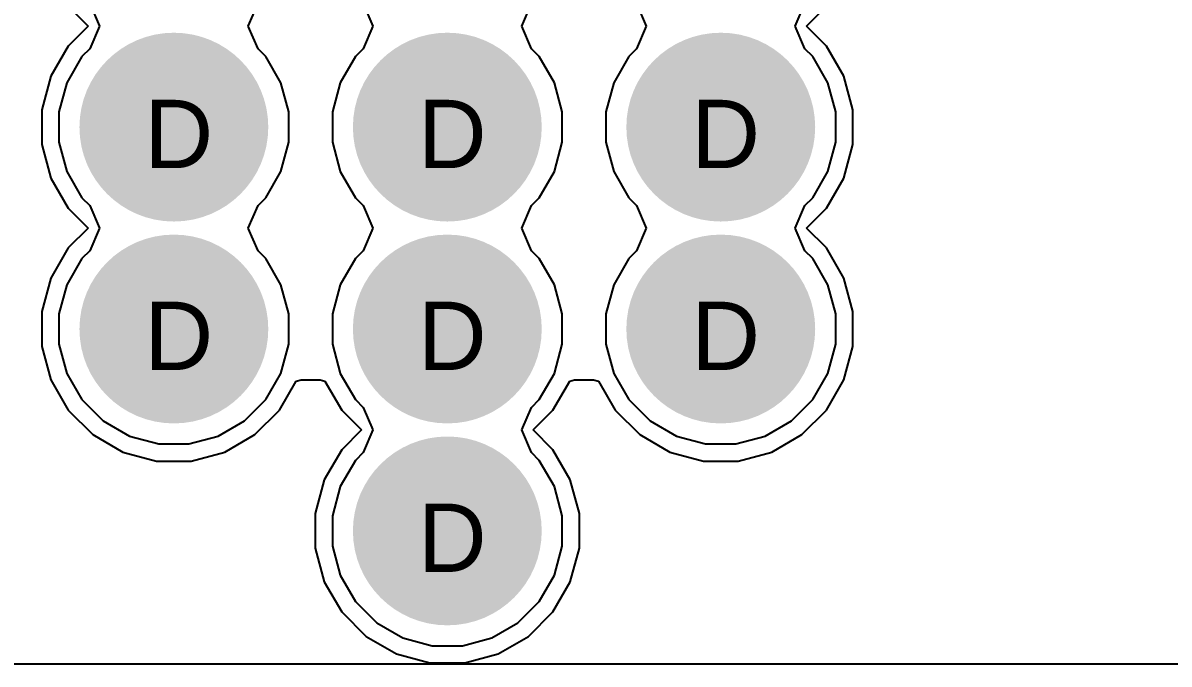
# Model space of a CAD drawing. Header units: inches. Extents: x 0 to 5379, y 0 to 5429.
# Drawn here: x 39.52 to 48.04, y 34.46 to 39.22 of the extents above; entities that cross this region are included whole.
import ezdxf

# ---------------------------------------------------------------- set-up
doc = ezdxf.new("R2010")
doc.units = ezdxf.units.IN
for name, color, linetype in [('Bottom Layer', 5, 'Continuous'), ('Bottom Solder', 6, 'Continuous'), ('Drill Drawing', 1, 'Continuous'), ('GND01', 16, 'Continuous'), ('GND02', 76, 'Continuous'), ('PWR', 156, 'Continuous'), ('SIG 01', 90, 'Continuous'), ('Top Layer', 1, 'Continuous'), ('Top Solder', 216, 'Continuous'), ('Via Holes', 16, 'Continuous')]:
    doc.layers.add(name, color=color, linetype=linetype)
doc.styles.add('Arial', font='', dxfattribs={"height": 0.2})
doc.styles.get('Arial').set_extended_font_data('Arial')

msp = doc.modelspace()

# ---------------------------------------------------------------- hatches: boundary and pattern name
at = {"layer": 'Bottom Layer'}
h = msp.add_hatch(color=5, dxfattribs=at)
edge = h.paths.add_edge_path()
edge.add_arc((40.64, 38.4483), 0.6, 0, 360)
h = msp.add_hatch(color=5, dxfattribs=at)
edge = h.paths.add_edge_path()
edge.add_arc((42.672, 38.4483), 0.6, 0, 360)
h = msp.add_hatch(color=5, dxfattribs=at)
edge = h.paths.add_edge_path()
edge.add_arc((44.704, 38.4483), 0.6, 0, 360)
h = msp.add_hatch(color=5, dxfattribs=at)
edge = h.paths.add_edge_path()
edge.add_arc((40.64, 36.9479), 0.6, 0, 360)
h = msp.add_hatch(color=5, dxfattribs=at)
edge = h.paths.add_edge_path()
edge.add_arc((42.672, 36.9479), 0.6, 0, 360)
h = msp.add_hatch(color=5, dxfattribs=at)
edge = h.paths.add_edge_path()
edge.add_arc((44.704, 36.9479), 0.6, 0, 360)
h = msp.add_hatch(color=5, dxfattribs=at)
edge = h.paths.add_edge_path()
edge.add_arc((42.672, 35.4475), 0.6, 0, 360)
at = {"layer": 'Bottom Solder'}
h = msp.add_hatch(color=6, dxfattribs=at)
edge = h.paths.add_edge_path()
edge.add_arc((40.64, 38.4483), 0.7016, 0, 360)
h = msp.add_hatch(color=6, dxfattribs=at)
edge = h.paths.add_edge_path()
edge.add_arc((42.672, 38.4483), 0.7016, 0, 360)
h = msp.add_hatch(color=6, dxfattribs=at)
edge = h.paths.add_edge_path()
edge.add_arc((44.704, 38.4483), 0.7016, 0, 360)
h = msp.add_hatch(color=6, dxfattribs=at)
edge = h.paths.add_edge_path()
edge.add_arc((40.64, 36.9479), 0.7016, 0, 360)
h = msp.add_hatch(color=6, dxfattribs=at)
edge = h.paths.add_edge_path()
edge.add_arc((42.672, 36.9479), 0.7016, 0, 360)
h = msp.add_hatch(color=6, dxfattribs=at)
edge = h.paths.add_edge_path()
edge.add_arc((44.704, 36.9479), 0.7016, 0, 360)
h = msp.add_hatch(color=6, dxfattribs=at)
edge = h.paths.add_edge_path()
edge.add_arc((42.672, 35.4475), 0.7016, 0, 360)
at = {"layer": 'GND01'}
h = msp.add_hatch(color=16, dxfattribs=at)
edge = h.paths.add_edge_path()
edge.add_arc((40.64, 38.4483), 0.6, 0, 360)
h = msp.add_hatch(color=16, dxfattribs=at)
edge = h.paths.add_edge_path()
edge.add_arc((42.672, 38.4483), 0.6, 0, 360)
h = msp.add_hatch(color=16, dxfattribs=at)
edge = h.paths.add_edge_path()
edge.add_arc((44.704, 38.4483), 0.6, 0, 360)
h = msp.add_hatch(color=16, dxfattribs=at)
edge = h.paths.add_edge_path()
edge.add_arc((40.64, 36.9479), 0.6, 0, 360)
h = msp.add_hatch(color=16, dxfattribs=at)
edge = h.paths.add_edge_path()
edge.add_arc((42.672, 36.9479), 0.6, 0, 360)
h = msp.add_hatch(color=16, dxfattribs=at)
edge = h.paths.add_edge_path()
edge.add_arc((44.704, 36.9479), 0.6, 0, 360)
h = msp.add_hatch(color=16, dxfattribs=at)
edge = h.paths.add_edge_path()
edge.add_arc((42.672, 35.4475), 0.6, 0, 360)
at = {"layer": 'GND02'}
h = msp.add_hatch(color=76, dxfattribs=at)
edge = h.paths.add_edge_path()
edge.add_arc((40.64, 38.4483), 0.6, 0, 360)
h = msp.add_hatch(color=76, dxfattribs=at)
edge = h.paths.add_edge_path()
edge.add_arc((42.672, 38.4483), 0.6, 0, 360)
h = msp.add_hatch(color=76, dxfattribs=at)
edge = h.paths.add_edge_path()
edge.add_arc((44.704, 38.4483), 0.6, 0, 360)
h = msp.add_hatch(color=76, dxfattribs=at)
edge = h.paths.add_edge_path()
edge.add_arc((40.64, 36.9479), 0.6, 0, 360)
h = msp.add_hatch(color=76, dxfattribs=at)
edge = h.paths.add_edge_path()
edge.add_arc((42.672, 36.9479), 0.6, 0, 360)
h = msp.add_hatch(color=76, dxfattribs=at)
edge = h.paths.add_edge_path()
edge.add_arc((44.704, 36.9479), 0.6, 0, 360)
h = msp.add_hatch(color=76, dxfattribs=at)
edge = h.paths.add_edge_path()
edge.add_arc((42.672, 35.4475), 0.6, 0, 360)
at = {"layer": 'PWR'}
h = msp.add_hatch(color=156, dxfattribs=at)
edge = h.paths.add_edge_path()
edge.add_arc((40.64, 38.4483), 0.6, 0, 360)
h = msp.add_hatch(color=156, dxfattribs=at)
edge = h.paths.add_edge_path()
edge.add_arc((42.672, 38.4483), 0.6, 0, 360)
h = msp.add_hatch(color=156, dxfattribs=at)
edge = h.paths.add_edge_path()
edge.add_arc((44.704, 38.4483), 0.6, 0, 360)
h = msp.add_hatch(color=156, dxfattribs=at)
edge = h.paths.add_edge_path()
edge.add_arc((40.64, 36.9479), 0.6, 0, 360)
h = msp.add_hatch(color=156, dxfattribs=at)
edge = h.paths.add_edge_path()
edge.add_arc((42.672, 36.9479), 0.6, 0, 360)
h = msp.add_hatch(color=156, dxfattribs=at)
edge = h.paths.add_edge_path()
edge.add_arc((44.704, 36.9479), 0.6, 0, 360)
h = msp.add_hatch(color=156, dxfattribs=at)
edge = h.paths.add_edge_path()
edge.add_arc((42.672, 35.4475), 0.6, 0, 360)
at = {"layer": 'SIG 01'}
h = msp.add_hatch(color=90, dxfattribs=at)
edge = h.paths.add_edge_path()
edge.add_arc((40.64, 38.4483), 0.6, 0, 360)
h = msp.add_hatch(color=90, dxfattribs=at)
edge = h.paths.add_edge_path()
edge.add_arc((42.672, 38.4483), 0.6, 0, 360)
h = msp.add_hatch(color=90, dxfattribs=at)
edge = h.paths.add_edge_path()
edge.add_arc((44.704, 38.4483), 0.6, 0, 360)
h = msp.add_hatch(color=90, dxfattribs=at)
edge = h.paths.add_edge_path()
edge.add_arc((40.64, 36.9479), 0.6, 0, 360)
h = msp.add_hatch(color=90, dxfattribs=at)
edge = h.paths.add_edge_path()
edge.add_arc((42.672, 36.9479), 0.6, 0, 360)
h = msp.add_hatch(color=90, dxfattribs=at)
edge = h.paths.add_edge_path()
edge.add_arc((44.704, 36.9479), 0.6, 0, 360)
h = msp.add_hatch(color=90, dxfattribs=at)
edge = h.paths.add_edge_path()
edge.add_arc((42.672, 35.4475), 0.6, 0, 360)
at = {"layer": 'Top Layer'}
h = msp.add_hatch(color=1, dxfattribs=at)
edge = h.paths.add_edge_path()
edge.add_arc((40.64, 38.4483), 0.6, 0, 360)
h = msp.add_hatch(color=1, dxfattribs=at)
edge = h.paths.add_edge_path()
edge.add_arc((42.672, 38.4483), 0.6, 0, 360)
h = msp.add_hatch(color=1, dxfattribs=at)
edge = h.paths.add_edge_path()
edge.add_arc((44.704, 38.4483), 0.6, 0, 360)
h = msp.add_hatch(color=1, dxfattribs=at)
edge = h.paths.add_edge_path()
edge.add_arc((40.64, 36.9479), 0.6, 0, 360)
h = msp.add_hatch(color=1, dxfattribs=at)
edge = h.paths.add_edge_path()
edge.add_arc((42.672, 36.9479), 0.6, 0, 360)
h = msp.add_hatch(color=1, dxfattribs=at)
edge = h.paths.add_edge_path()
edge.add_arc((44.704, 36.9479), 0.6, 0, 360)
h = msp.add_hatch(color=1, dxfattribs=at)
edge = h.paths.add_edge_path()
edge.add_arc((42.672, 35.4475), 0.6, 0, 360)
at = {"layer": 'Top Solder'}
h = msp.add_hatch(color=216, dxfattribs=at)
edge = h.paths.add_edge_path()
edge.add_arc((40.64, 38.4483), 0.7016, 0, 360)
h = msp.add_hatch(color=216, dxfattribs=at)
edge = h.paths.add_edge_path()
edge.add_arc((42.672, 38.4483), 0.7016, 0, 360)
h = msp.add_hatch(color=216, dxfattribs=at)
edge = h.paths.add_edge_path()
edge.add_arc((44.704, 38.4483), 0.7016, 0, 360)
h = msp.add_hatch(color=216, dxfattribs=at)
edge = h.paths.add_edge_path()
edge.add_arc((40.64, 36.9479), 0.7016, 0, 360)
h = msp.add_hatch(color=216, dxfattribs=at)
edge = h.paths.add_edge_path()
edge.add_arc((42.672, 36.9479), 0.7016, 0, 360)
h = msp.add_hatch(color=216, dxfattribs=at)
edge = h.paths.add_edge_path()
edge.add_arc((44.704, 36.9479), 0.7016, 0, 360)
h = msp.add_hatch(color=216, dxfattribs=at)
edge = h.paths.add_edge_path()
edge.add_arc((42.672, 35.4475), 0.7016, 0, 360)
at = {"layer": 'Via Holes'}
h = msp.add_hatch(color=7, dxfattribs=at)
edge = h.paths.add_edge_path()
edge.add_arc((40.64, 38.4483), 0.35, 0, 360)
h = msp.add_hatch(color=7, dxfattribs=at)
edge = h.paths.add_edge_path()
edge.add_arc((42.672, 38.4483), 0.35, 0, 360)
h = msp.add_hatch(color=7, dxfattribs=at)
edge = h.paths.add_edge_path()
edge.add_arc((44.704, 38.4483), 0.35, 0, 360)
h = msp.add_hatch(color=7, dxfattribs=at)
edge = h.paths.add_edge_path()
edge.add_arc((40.64, 36.9479), 0.35, 0, 360)
h = msp.add_hatch(color=7, dxfattribs=at)
edge = h.paths.add_edge_path()
edge.add_arc((42.672, 36.9479), 0.35, 0, 360)
h = msp.add_hatch(color=7, dxfattribs=at)
edge = h.paths.add_edge_path()
edge.add_arc((44.704, 36.9479), 0.35, 0, 360)
h = msp.add_hatch(color=7, dxfattribs=at)
edge = h.paths.add_edge_path()
edge.add_arc((42.672, 35.4475), 0.35, 0, 360)

# ---------------------------------------------------------------- linework, layer by layer
at = {"layer": 'GND01'}
for p, q in [((40.0144, 39.3666), (40.0868, 39.1985)), ((41.1932, 39.1985), (41.2656, 39.3666)), ((42.0464, 39.3666), (42.1188, 39.1985)), ((43.2252, 39.1985), (43.2976, 39.3666)), ((44.0784, 39.3666), (44.1508, 39.1985)), ((45.2572, 39.1985), (45.3296, 39.3666)), ((40.0868, 39.1985), (40.0144, 39.0305)), ((41.2656, 39.0305), (41.1932, 39.1985)), ((42.1188, 39.1985), (42.0464, 39.0305)), ((43.2976, 39.0305), (43.2252, 39.1985)), ((44.1508, 39.1985), (44.0784, 39.0305)), ((45.3296, 39.0305), (45.2572, 39.1985)), ((40.0144, 39.0305), (39.9566, 38.9727)), ((41.3234, 38.9727), (41.2656, 39.0305)), ((42.0464, 39.0305), (41.9886, 38.9727)), ((43.3554, 38.9727), (43.2976, 39.0305)), ((44.0784, 39.0305), (44.0206, 38.9727)), ((45.3874, 38.9727), (45.3296, 39.0305)), ((39.9566, 38.9727), (39.8442, 38.778)), ((41.4358, 38.778), (41.3234, 38.9727)), ((41.9886, 38.9727), (41.8762, 38.778)), ((43.4678, 38.778), (43.3554, 38.9727)), ((44.0206, 38.9727), (43.9082, 38.778)), ((45.4998, 38.778), (45.3874, 38.9727)), ((39.8442, 38.778), (39.786, 38.5608)), ((41.494, 38.5608), (41.4358, 38.778)), ((41.8762, 38.778), (41.818, 38.5608)), ((43.526, 38.5608), (43.4678, 38.778)), ((43.9082, 38.778), (43.85, 38.5608)), ((45.558, 38.5608), (45.4998, 38.778)), ((39.786, 38.5608), (39.786, 38.3359)), ((41.494, 38.3359), (41.494, 38.5608)), ((41.818, 38.5608), (41.818, 38.3359)), ((43.526, 38.3359), (43.526, 38.5608)), ((43.85, 38.5608), (43.85, 38.3359)), ((45.558, 38.3359), (45.558, 38.5608)), ((39.786, 38.3359), (39.8442, 38.1187)), ((41.4358, 38.1187), (41.494, 38.3359)), ((41.818, 38.3359), (41.8762, 38.1187)), ((43.4678, 38.1187), (43.526, 38.3359)), ((43.85, 38.3359), (43.9082, 38.1187)), ((45.4998, 38.1187), (45.558, 38.3359)), ((39.8442, 38.1187), (39.9566, 37.924)), ((41.3234, 37.924), (41.4358, 38.1187)), ((41.8762, 38.1187), (41.9886, 37.924)), ((43.3554, 37.924), (43.4678, 38.1187)), ((43.9082, 38.1187), (44.0206, 37.924)), ((45.3874, 37.924), (45.4998, 38.1187)), ((39.9566, 37.924), (40.0144, 37.8661)), ((41.2656, 37.8661), (41.3234, 37.924)), ((41.9886, 37.924), (42.0464, 37.8661)), ((43.2976, 37.8661), (43.3554, 37.924)), ((44.0206, 37.924), (44.0784, 37.8661)), ((45.3296, 37.8661), (45.3874, 37.924)), ((40.0144, 37.8661), (40.0868, 37.6981)), ((41.1932, 37.6981), (41.2656, 37.8661)), ((42.0464, 37.8661), (42.1188, 37.6981)), ((43.2252, 37.6981), (43.2976, 37.8661)), ((44.0784, 37.8661), (44.1508, 37.6981)), ((45.2572, 37.6981), (45.3296, 37.8661)), ((40.0868, 37.6981), (40.0144, 37.5301)), ((41.2656, 37.5301), (41.1932, 37.6981)), ((42.1188, 37.6981), (42.0464, 37.5301)), ((43.2976, 37.5301), (43.2252, 37.6981)), ((44.1508, 37.6981), (44.0784, 37.5301)), ((45.3296, 37.5301), (45.2572, 37.6981)), ((40.0144, 37.5301), (39.9566, 37.4723)), ((41.3234, 37.4723), (41.2656, 37.5301)), ((42.0464, 37.5301), (41.9886, 37.4723)), ((43.3554, 37.4723), (43.2976, 37.5301)), ((44.0784, 37.5301), (44.0206, 37.4723)), ((45.3874, 37.4723), (45.3296, 37.5301)), ((39.9566, 37.4723), (39.8442, 37.2775)), ((41.4358, 37.2775), (41.3234, 37.4723)), ((41.9886, 37.4723), (41.8762, 37.2775)), ((43.4678, 37.2775), (43.3554, 37.4723)), ((44.0206, 37.4723), (43.9082, 37.2775)), ((45.4998, 37.2775), (45.3874, 37.4723)), ((39.8442, 37.2775), (39.786, 37.0603)), ((41.494, 37.0603), (41.4358, 37.2775)), ((41.8762, 37.2775), (41.818, 37.0603)), ((43.526, 37.0603), (43.4678, 37.2775)), ((43.9082, 37.2775), (43.85, 37.0603)), ((45.558, 37.0603), (45.4998, 37.2775)), ((39.786, 37.0603), (39.786, 36.8355)), ((41.494, 36.8355), (41.494, 37.0603)), ((41.818, 37.0603), (41.818, 36.8355)), ((43.526, 36.8355), (43.526, 37.0603)), ((43.85, 37.0603), (43.85, 36.8355)), ((45.558, 36.8355), (45.558, 37.0603)), ((39.786, 36.8355), (39.8442, 36.6183)), ((41.4358, 36.6183), (41.494, 36.8355)), ((41.818, 36.8355), (41.8762, 36.6183)), ((43.4678, 36.6183), (43.526, 36.8355)), ((43.85, 36.8355), (43.9082, 36.6183)), ((45.4998, 36.6183), (45.558, 36.8355)), ((39.8442, 36.6183), (39.9566, 36.4235)), ((41.3234, 36.4235), (41.4358, 36.6183)), ((41.8762, 36.6183), (41.9886, 36.4235)), ((43.3554, 36.4235), (43.4678, 36.6183)), ((43.9082, 36.6183), (44.0206, 36.4235)), ((45.3874, 36.4235), (45.4998, 36.6183)), ((39.9566, 36.4235), (40.1156, 36.2645)), ((41.1644, 36.2645), (41.3234, 36.4235)), ((41.9886, 36.4235), (42.0464, 36.3657)), ((43.2976, 36.3657), (43.3554, 36.4235)), ((44.0206, 36.4235), (44.1796, 36.2645)), ((45.2284, 36.2645), (45.3874, 36.4235)), ((42.0464, 36.3657), (42.1188, 36.1977)), ((43.2252, 36.1977), (43.2976, 36.3657)), ((40.1156, 36.2645), (40.3104, 36.1521)), ((40.9696, 36.1521), (41.1644, 36.2645)), ((42.1188, 36.1977), (42.0464, 36.0297)), ((43.2976, 36.0297), (43.2252, 36.1977)), ((44.1796, 36.2645), (44.3744, 36.1521)), ((45.0336, 36.1521), (45.2284, 36.2645)), ((40.3104, 36.1521), (40.5276, 36.0939)), ((40.7524, 36.0939), (40.9696, 36.1521)), ((44.3744, 36.1521), (44.5916, 36.0939)), ((44.8164, 36.0939), (45.0336, 36.1521)), ((40.5276, 36.0939), (40.7524, 36.0939)), ((42.0464, 36.0297), (41.9886, 35.9719)), ((43.3554, 35.9719), (43.2976, 36.0297)), ((44.5916, 36.0939), (44.8164, 36.0939)), ((41.9886, 35.9719), (41.8762, 35.7771)), ((43.4678, 35.7771), (43.3554, 35.9719)), ((41.8762, 35.7771), (41.818, 35.5599)), ((43.526, 35.5599), (43.4678, 35.7771)), ((41.818, 35.5599), (41.818, 35.3351)), ((43.526, 35.3351), (43.526, 35.5599)), ((41.818, 35.3351), (41.8762, 35.1179)), ((43.4678, 35.1179), (43.526, 35.3351)), ((41.8762, 35.1179), (41.9886, 34.9231)), ((43.3554, 34.9231), (43.4678, 35.1179)), ((41.9886, 34.9231), (42.1476, 34.7641)), ((43.1964, 34.7641), (43.3554, 34.9231)), ((42.1476, 34.7641), (42.3424, 34.6517)), ((43.0016, 34.6517), (43.1964, 34.7641)), ((42.3424, 34.6517), (42.5596, 34.5935)), ((42.5596, 34.5935), (42.7844, 34.5935)), ((42.7844, 34.5935), (43.0016, 34.6517))]:
    msp.add_line(p, q, dxfattribs=at)
at = {"layer": 'GND02'}
for p, q in [((40.0144, 39.3666), (40.0868, 39.1985)), ((41.1932, 39.1985), (41.2656, 39.3666)), ((42.0464, 39.3666), (42.1188, 39.1985)), ((43.2252, 39.1985), (43.2976, 39.3666)), ((44.0784, 39.3666), (44.1508, 39.1985)), ((45.2572, 39.1985), (45.3296, 39.3666)), ((40.0868, 39.1985), (40.0144, 39.0305)), ((41.2656, 39.0305), (41.1932, 39.1985)), ((42.1188, 39.1985), (42.0464, 39.0305)), ((43.2976, 39.0305), (43.2252, 39.1985)), ((44.1508, 39.1985), (44.0784, 39.0305)), ((45.3296, 39.0305), (45.2572, 39.1985)), ((40.0144, 39.0305), (39.9566, 38.9727)), ((41.3234, 38.9727), (41.2656, 39.0305)), ((42.0464, 39.0305), (41.9886, 38.9727)), ((43.3554, 38.9727), (43.2976, 39.0305)), ((44.0784, 39.0305), (44.0206, 38.9727)), ((45.3874, 38.9727), (45.3296, 39.0305)), ((39.9566, 38.9727), (39.8442, 38.778)), ((41.4358, 38.778), (41.3234, 38.9727)), ((41.9886, 38.9727), (41.8762, 38.778)), ((43.4678, 38.778), (43.3554, 38.9727)), ((44.0206, 38.9727), (43.9082, 38.778)), ((45.4998, 38.778), (45.3874, 38.9727)), ((39.8442, 38.778), (39.786, 38.5608)), ((41.494, 38.5608), (41.4358, 38.778)), ((41.8762, 38.778), (41.818, 38.5608)), ((43.526, 38.5608), (43.4678, 38.778)), ((43.9082, 38.778), (43.85, 38.5608)), ((45.558, 38.5608), (45.4998, 38.778)), ((39.786, 38.5608), (39.786, 38.3359)), ((41.494, 38.3359), (41.494, 38.5608)), ((41.818, 38.5608), (41.818, 38.3359)), ((43.526, 38.3359), (43.526, 38.5608)), ((43.85, 38.5608), (43.85, 38.3359)), ((45.558, 38.3359), (45.558, 38.5608)), ((39.786, 38.3359), (39.8442, 38.1187)), ((41.4358, 38.1187), (41.494, 38.3359)), ((41.818, 38.3359), (41.8762, 38.1187)), ((43.4678, 38.1187), (43.526, 38.3359)), ((43.85, 38.3359), (43.9082, 38.1187)), ((45.4998, 38.1187), (45.558, 38.3359)), ((39.8442, 38.1187), (39.9566, 37.924)), ((41.3234, 37.924), (41.4358, 38.1187)), ((41.8762, 38.1187), (41.9886, 37.924)), ((43.3554, 37.924), (43.4678, 38.1187)), ((43.9082, 38.1187), (44.0206, 37.924)), ((45.3874, 37.924), (45.4998, 38.1187)), ((39.9566, 37.924), (40.0144, 37.8661)), ((41.2656, 37.8661), (41.3234, 37.924)), ((41.9886, 37.924), (42.0464, 37.8661)), ((43.2976, 37.8661), (43.3554, 37.924)), ((44.0206, 37.924), (44.0784, 37.8661)), ((45.3296, 37.8661), (45.3874, 37.924)), ((40.0144, 37.8661), (40.0868, 37.6981)), ((41.1932, 37.6981), (41.2656, 37.8661)), ((42.0464, 37.8661), (42.1188, 37.6981)), ((43.2252, 37.6981), (43.2976, 37.8661)), ((44.0784, 37.8661), (44.1508, 37.6981)), ((45.2572, 37.6981), (45.3296, 37.8661)), ((40.0868, 37.6981), (40.0144, 37.5301)), ((41.2656, 37.5301), (41.1932, 37.6981)), ((42.1188, 37.6981), (42.0464, 37.5301)), ((43.2976, 37.5301), (43.2252, 37.6981)), ((44.1508, 37.6981), (44.0784, 37.5301)), ((45.3296, 37.5301), (45.2572, 37.6981)), ((40.0144, 37.5301), (39.9566, 37.4723)), ((41.3234, 37.4723), (41.2656, 37.5301)), ((42.0464, 37.5301), (41.9886, 37.4723)), ((43.3554, 37.4723), (43.2976, 37.5301)), ((44.0784, 37.5301), (44.0206, 37.4723)), ((45.3874, 37.4723), (45.3296, 37.5301)), ((39.9566, 37.4723), (39.8442, 37.2775)), ((41.4358, 37.2775), (41.3234, 37.4723)), ((41.9886, 37.4723), (41.8762, 37.2775)), ((43.4678, 37.2775), (43.3554, 37.4723)), ((44.0206, 37.4723), (43.9082, 37.2775)), ((45.4998, 37.2775), (45.3874, 37.4723)), ((39.8442, 37.2775), (39.786, 37.0603)), ((41.494, 37.0603), (41.4358, 37.2775)), ((41.8762, 37.2775), (41.818, 37.0603)), ((43.526, 37.0603), (43.4678, 37.2775)), ((43.9082, 37.2775), (43.85, 37.0603)), ((45.558, 37.0603), (45.4998, 37.2775)), ((39.786, 37.0603), (39.786, 36.8355)), ((41.494, 36.8355), (41.494, 37.0603)), ((41.818, 37.0603), (41.818, 36.8355)), ((43.526, 36.8355), (43.526, 37.0603)), ((43.85, 37.0603), (43.85, 36.8355)), ((45.558, 36.8355), (45.558, 37.0603)), ((39.786, 36.8355), (39.8442, 36.6183)), ((41.4358, 36.6183), (41.494, 36.8355)), ((41.818, 36.8355), (41.8762, 36.6183)), ((43.4678, 36.6183), (43.526, 36.8355)), ((43.85, 36.8355), (43.9082, 36.6183)), ((45.4998, 36.6183), (45.558, 36.8355)), ((39.8442, 36.6183), (39.9566, 36.4235)), ((41.3234, 36.4235), (41.4358, 36.6183)), ((41.8762, 36.6183), (41.9886, 36.4235)), ((43.3554, 36.4235), (43.4678, 36.6183)), ((43.9082, 36.6183), (44.0206, 36.4235)), ((45.3874, 36.4235), (45.4998, 36.6183)), ((39.9566, 36.4235), (40.1156, 36.2645)), ((41.1644, 36.2645), (41.3234, 36.4235)), ((41.9886, 36.4235), (42.0464, 36.3657)), ((43.2976, 36.3657), (43.3554, 36.4235)), ((44.0206, 36.4235), (44.1796, 36.2645)), ((45.2284, 36.2645), (45.3874, 36.4235)), ((42.0464, 36.3657), (42.1188, 36.1977)), ((43.2252, 36.1977), (43.2976, 36.3657)), ((40.1156, 36.2645), (40.3104, 36.1521)), ((40.9696, 36.1521), (41.1644, 36.2645)), ((42.1188, 36.1977), (42.0464, 36.0297)), ((43.2976, 36.0297), (43.2252, 36.1977)), ((44.1796, 36.2645), (44.3744, 36.1521)), ((45.0336, 36.1521), (45.2284, 36.2645)), ((40.3104, 36.1521), (40.5276, 36.0939)), ((40.7524, 36.0939), (40.9696, 36.1521)), ((44.3744, 36.1521), (44.5916, 36.0939)), ((44.8164, 36.0939), (45.0336, 36.1521)), ((40.5276, 36.0939), (40.7524, 36.0939)), ((42.0464, 36.0297), (41.9886, 35.9719)), ((43.3554, 35.9719), (43.2976, 36.0297)), ((44.5916, 36.0939), (44.8164, 36.0939)), ((41.9886, 35.9719), (41.8762, 35.7771)), ((43.4678, 35.7771), (43.3554, 35.9719)), ((41.8762, 35.7771), (41.818, 35.5599)), ((43.526, 35.5599), (43.4678, 35.7771)), ((41.818, 35.5599), (41.818, 35.3351)), ((43.526, 35.3351), (43.526, 35.5599)), ((41.818, 35.3351), (41.8762, 35.1179)), ((43.4678, 35.1179), (43.526, 35.3351)), ((41.8762, 35.1179), (41.9886, 34.9231)), ((43.3554, 34.9231), (43.4678, 35.1179)), ((41.9886, 34.9231), (42.1476, 34.7641)), ((43.1964, 34.7641), (43.3554, 34.9231)), ((42.1476, 34.7641), (42.3424, 34.6517)), ((43.0016, 34.6517), (43.1964, 34.7641)), ((42.3424, 34.6517), (42.5596, 34.5935)), ((42.5596, 34.5935), (42.7844, 34.5935)), ((42.7844, 34.5935), (43.0016, 34.6517))]:
    msp.add_line(p, q, dxfattribs=at)
at = {"layer": 'PWR'}
for p, q in [((40.0144, 39.3666), (40.0868, 39.1985)), ((41.1932, 39.1985), (41.2656, 39.3666)), ((42.0464, 39.3666), (42.1188, 39.1985)), ((43.2252, 39.1985), (43.2976, 39.3666)), ((44.0784, 39.3666), (44.1508, 39.1985)), ((45.2572, 39.1985), (45.3296, 39.3666)), ((40.0868, 39.1985), (40.0144, 39.0305)), ((41.2656, 39.0305), (41.1932, 39.1985)), ((42.1188, 39.1985), (42.0464, 39.0305)), ((43.2976, 39.0305), (43.2252, 39.1985)), ((44.1508, 39.1985), (44.0784, 39.0305)), ((45.3296, 39.0305), (45.2572, 39.1985)), ((40.0144, 39.0305), (39.9566, 38.9727)), ((41.3234, 38.9727), (41.2656, 39.0305)), ((42.0464, 39.0305), (41.9886, 38.9727)), ((43.3554, 38.9727), (43.2976, 39.0305)), ((44.0784, 39.0305), (44.0206, 38.9727)), ((45.3874, 38.9727), (45.3296, 39.0305)), ((39.9566, 38.9727), (39.8442, 38.778)), ((41.4358, 38.778), (41.3234, 38.9727)), ((41.9886, 38.9727), (41.8762, 38.778)), ((43.4678, 38.778), (43.3554, 38.9727)), ((44.0206, 38.9727), (43.9082, 38.778)), ((45.4998, 38.778), (45.3874, 38.9727)), ((39.8442, 38.778), (39.786, 38.5608)), ((41.494, 38.5608), (41.4358, 38.778)), ((41.8762, 38.778), (41.818, 38.5608)), ((43.526, 38.5608), (43.4678, 38.778)), ((43.9082, 38.778), (43.85, 38.5608)), ((45.558, 38.5608), (45.4998, 38.778)), ((39.786, 38.5608), (39.786, 38.3359)), ((41.494, 38.3359), (41.494, 38.5608)), ((41.818, 38.5608), (41.818, 38.3359)), ((43.526, 38.3359), (43.526, 38.5608)), ((43.85, 38.5608), (43.85, 38.3359)), ((45.558, 38.3359), (45.558, 38.5608)), ((39.786, 38.3359), (39.8442, 38.1187)), ((41.4358, 38.1187), (41.494, 38.3359)), ((41.818, 38.3359), (41.8762, 38.1187)), ((43.4678, 38.1187), (43.526, 38.3359)), ((43.85, 38.3359), (43.9082, 38.1187)), ((45.4998, 38.1187), (45.558, 38.3359)), ((39.8442, 38.1187), (39.9566, 37.924)), ((41.3234, 37.924), (41.4358, 38.1187)), ((41.8762, 38.1187), (41.9886, 37.924)), ((43.3554, 37.924), (43.4678, 38.1187)), ((43.9082, 38.1187), (44.0206, 37.924)), ((45.3874, 37.924), (45.4998, 38.1187)), ((39.9566, 37.924), (40.0144, 37.8661)), ((41.2656, 37.8661), (41.3234, 37.924)), ((41.9886, 37.924), (42.0464, 37.8661)), ((43.2976, 37.8661), (43.3554, 37.924)), ((44.0206, 37.924), (44.0784, 37.8661)), ((45.3296, 37.8661), (45.3874, 37.924)), ((40.0144, 37.8661), (40.0868, 37.6981)), ((41.1932, 37.6981), (41.2656, 37.8661)), ((42.0464, 37.8661), (42.1188, 37.6981)), ((43.2252, 37.6981), (43.2976, 37.8661)), ((44.0784, 37.8661), (44.1508, 37.6981)), ((45.2572, 37.6981), (45.3296, 37.8661)), ((40.0868, 37.6981), (40.0144, 37.5301)), ((41.2656, 37.5301), (41.1932, 37.6981)), ((42.1188, 37.6981), (42.0464, 37.5301)), ((43.2976, 37.5301), (43.2252, 37.6981)), ((44.1508, 37.6981), (44.0784, 37.5301)), ((45.3296, 37.5301), (45.2572, 37.6981)), ((40.0144, 37.5301), (39.9566, 37.4723)), ((41.3234, 37.4723), (41.2656, 37.5301)), ((42.0464, 37.5301), (41.9886, 37.4723)), ((43.3554, 37.4723), (43.2976, 37.5301)), ((44.0784, 37.5301), (44.0206, 37.4723)), ((45.3874, 37.4723), (45.3296, 37.5301)), ((39.9566, 37.4723), (39.8442, 37.2775)), ((41.4358, 37.2775), (41.3234, 37.4723)), ((41.9886, 37.4723), (41.8762, 37.2775)), ((43.4678, 37.2775), (43.3554, 37.4723)), ((44.0206, 37.4723), (43.9082, 37.2775)), ((45.4998, 37.2775), (45.3874, 37.4723)), ((39.8442, 37.2775), (39.786, 37.0603)), ((41.494, 37.0603), (41.4358, 37.2775)), ((41.8762, 37.2775), (41.818, 37.0603)), ((43.526, 37.0603), (43.4678, 37.2775)), ((43.9082, 37.2775), (43.85, 37.0603)), ((45.558, 37.0603), (45.4998, 37.2775)), ((39.786, 37.0603), (39.786, 36.8355)), ((41.494, 36.8355), (41.494, 37.0603)), ((41.818, 37.0603), (41.818, 36.8355)), ((43.526, 36.8355), (43.526, 37.0603)), ((43.85, 37.0603), (43.85, 36.8355)), ((45.558, 36.8355), (45.558, 37.0603)), ((39.786, 36.8355), (39.8442, 36.6183)), ((41.4358, 36.6183), (41.494, 36.8355)), ((41.818, 36.8355), (41.8762, 36.6183)), ((43.4678, 36.6183), (43.526, 36.8355)), ((43.85, 36.8355), (43.9082, 36.6183)), ((45.4998, 36.6183), (45.558, 36.8355)), ((39.8442, 36.6183), (39.9566, 36.4235)), ((41.3234, 36.4235), (41.4358, 36.6183)), ((41.8762, 36.6183), (41.9886, 36.4235)), ((43.3554, 36.4235), (43.4678, 36.6183)), ((43.9082, 36.6183), (44.0206, 36.4235)), ((45.3874, 36.4235), (45.4998, 36.6183)), ((39.9566, 36.4235), (40.1156, 36.2645)), ((41.1644, 36.2645), (41.3234, 36.4235)), ((41.9886, 36.4235), (42.0464, 36.3657)), ((43.2976, 36.3657), (43.3554, 36.4235)), ((44.0206, 36.4235), (44.1796, 36.2645)), ((45.2284, 36.2645), (45.3874, 36.4235)), ((42.0464, 36.3657), (42.1188, 36.1977)), ((43.2252, 36.1977), (43.2976, 36.3657)), ((40.1156, 36.2645), (40.3104, 36.1521)), ((40.9696, 36.1521), (41.1644, 36.2645)), ((42.1188, 36.1977), (42.0464, 36.0297)), ((43.2976, 36.0297), (43.2252, 36.1977)), ((44.1796, 36.2645), (44.3744, 36.1521)), ((45.0336, 36.1521), (45.2284, 36.2645)), ((40.3104, 36.1521), (40.5276, 36.0939)), ((40.7524, 36.0939), (40.9696, 36.1521)), ((44.3744, 36.1521), (44.5916, 36.0939)), ((44.8164, 36.0939), (45.0336, 36.1521)), ((40.5276, 36.0939), (40.7524, 36.0939)), ((42.0464, 36.0297), (41.9886, 35.9719)), ((43.3554, 35.9719), (43.2976, 36.0297)), ((44.5916, 36.0939), (44.8164, 36.0939)), ((41.9886, 35.9719), (41.8762, 35.7771)), ((43.4678, 35.7771), (43.3554, 35.9719)), ((41.8762, 35.7771), (41.818, 35.5599)), ((43.526, 35.5599), (43.4678, 35.7771)), ((41.818, 35.5599), (41.818, 35.3351)), ((43.526, 35.3351), (43.526, 35.5599)), ((41.818, 35.3351), (41.8762, 35.1179)), ((43.4678, 35.1179), (43.526, 35.3351)), ((41.8762, 35.1179), (41.9886, 34.9231)), ((43.3554, 34.9231), (43.4678, 35.1179)), ((41.9886, 34.9231), (42.1476, 34.7641)), ((43.1964, 34.7641), (43.3554, 34.9231)), ((42.1476, 34.7641), (42.3424, 34.6517)), ((43.0016, 34.6517), (43.1964, 34.7641)), ((42.3424, 34.6517), (42.5596, 34.5935)), ((42.5596, 34.5935), (42.7844, 34.5935)), ((42.7844, 34.5935), (43.0016, 34.6517))]:
    msp.add_line(p, q, dxfattribs=at)
at = {"layer": 'SIG 01'}
for p, q in [((39.855, 39.3464), (40.0029, 39.1985)), ((45.3411, 39.1985), (45.489, 39.3464)), ((40.0029, 39.1985), (39.855, 39.0507)), ((45.489, 39.0507), (45.3411, 39.1985)), ((39.855, 39.0507), (39.7259, 38.827)), ((45.6181, 38.827), (45.489, 39.0507)), ((39.7259, 38.827), (39.659, 38.5775)), ((45.685, 38.5775), (45.6181, 38.827)), ((39.659, 38.5775), (39.659, 38.3192)), ((45.685, 38.3192), (45.685, 38.5775)), ((39.659, 38.3192), (39.7259, 38.0697)), ((45.6181, 38.0697), (45.685, 38.3192)), ((39.7259, 38.0697), (39.855, 37.846)), ((45.489, 37.846), (45.6181, 38.0697)), ((39.855, 37.846), (40.0029, 37.6981)), ((45.3411, 37.6981), (45.489, 37.846)), ((40.0029, 37.6981), (39.855, 37.5503)), ((45.489, 37.5503), (45.3411, 37.6981)), ((39.855, 37.5503), (39.7259, 37.3266)), ((45.6181, 37.3266), (45.489, 37.5503)), ((39.7259, 37.3266), (39.659, 37.0771)), ((45.685, 37.0771), (45.6181, 37.3266)), ((39.659, 37.0771), (39.659, 36.8188)), ((45.685, 36.8188), (45.685, 37.0771)), ((39.659, 36.8188), (39.7259, 36.5693)), ((45.6181, 36.5693), (45.685, 36.8188)), ((39.7259, 36.5693), (39.855, 36.3456)), ((41.425, 36.3456), (41.5496, 36.5614)), ((41.5496, 36.5614), (41.5853, 36.5693)), ((41.5853, 36.5693), (41.7267, 36.5693)), ((41.7267, 36.5693), (41.7624, 36.5614)), ((41.7624, 36.5614), (41.887, 36.3456)), ((43.457, 36.3456), (43.5816, 36.5614)), ((43.5816, 36.5614), (43.6173, 36.5693)), ((43.6173, 36.5693), (43.7587, 36.5693)), ((43.7587, 36.5693), (43.7944, 36.5614)), ((43.7944, 36.5614), (43.919, 36.3456)), ((45.489, 36.3456), (45.6181, 36.5693)), ((39.855, 36.3456), (40.0377, 36.1629)), ((41.2423, 36.1629), (41.425, 36.3456)), ((41.887, 36.3456), (42.0349, 36.1977)), ((43.3091, 36.1977), (43.457, 36.3456)), ((43.919, 36.3456), (44.1017, 36.1629)), ((45.3063, 36.1629), (45.489, 36.3456)), ((42.0349, 36.1977), (41.887, 36.0498)), ((43.457, 36.0498), (43.3091, 36.1977)), ((40.0377, 36.1629), (40.2613, 36.0338)), ((41.0187, 36.0338), (41.2423, 36.1629)), ((44.1017, 36.1629), (44.3253, 36.0338)), ((45.0827, 36.0338), (45.3063, 36.1629)), ((40.2613, 36.0338), (40.5108, 35.9669)), ((40.7692, 35.9669), (41.0187, 36.0338)), ((41.887, 36.0498), (41.7579, 35.8261)), ((43.5861, 35.8261), (43.457, 36.0498)), ((44.3253, 36.0338), (44.5748, 35.9669)), ((44.8332, 35.9669), (45.0827, 36.0338)), ((40.5108, 35.9669), (40.7692, 35.9669)), ((44.5748, 35.9669), (44.8332, 35.9669)), ((41.7579, 35.8261), (41.691, 35.5766)), ((43.653, 35.5766), (43.5861, 35.8261)), ((41.691, 35.5766), (41.691, 35.3183)), ((43.653, 35.3183), (43.653, 35.5766)), ((41.691, 35.3183), (41.7579, 35.0688)), ((43.5861, 35.0688), (43.653, 35.3183)), ((41.7579, 35.0688), (41.887, 34.8451)), ((43.457, 34.8451), (43.5861, 35.0688)), ((41.887, 34.8451), (42.0697, 34.6625)), ((43.2743, 34.6625), (43.457, 34.8451)), ((42.0697, 34.6625), (42.2933, 34.5333)), ((43.0507, 34.5333), (43.2743, 34.6625)), ((42.2933, 34.5333), (42.5428, 34.4665)), ((42.8012, 34.4665), (43.0507, 34.5333)), ((42.5428, 34.4665), (42.8012, 34.4665))]:
    msp.add_line(p, q, dxfattribs=at)
at = {"layer": 'Top Layer'}
msp.add_line((53.086, 34.4578), (26.064, 34.4578), dxfattribs=at)

# ---------------------------------------------------------------- texts
at = {"layer": 'Drill Drawing', "style": 'Arial'}
for p in [(40.4199, 38.1436), (42.4519, 38.1436), (44.4839, 38.1436), (40.4199, 36.6432), (42.4519, 36.6432), (44.4839, 36.6432), (42.4519, 35.1428)]:
    msp.add_text('D', height=0.508, dxfattribs=at).set_placement(p)

doc.saveas('drawing.dxf')
